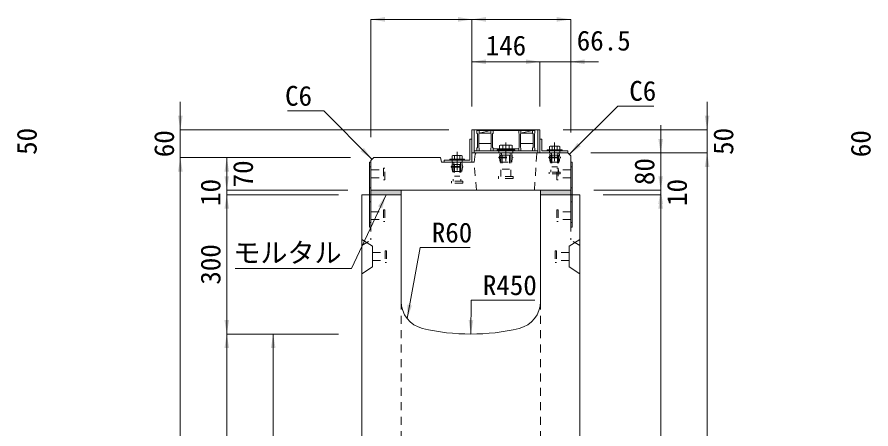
# Model space of a CAD drawing. Units: millimetres at full size. Extents: x -1934 to 78146, y -143454 to -112471.
# Drawn here: x 20921 to 22760, y -133042 to -132155 of the extents above; entities that cross this region are included whole.
import ezdxf
from ezdxf.enums import TextEntityAlignment as Align

# ---------------------------------------------------------------- set-up
doc = ezdxf.new("R2010")
doc.units = ezdxf.units.MM
doc.header["$LTSCALE"] = 23
for name, pattern in [('CHAIN', [18.5, 12, -1.5, 3.5, -1.5]), ('USER2', [1.35, 0.75, -0.6]), ('USER3', [1.35, 0.75, -0.6])]:
    doc.linetypes.add(name, pattern=pattern)
for name, color, linetype, lineweight in [('インサート', 92, 'USER2', 9), ('グレーチング', 7, 'Continuous', 9), ('ジョイント', 7, 'Continuous', 5), ('モルタル', 7, 'Continuous', 13), ('作業エリア', 11, 'Continuous', 13), ('受枠', 3, 'Continuous', 13), ('寸法線', 7, 'Continuous', 13), ('引出線', 4, 'Continuous', 13), ('本体', 2, 'Continuous', 13), ('ｲﾝｻｰﾄ', 3, 'USER3', 5)]:
    doc.layers.add(name, color=color, linetype=linetype, lineweight=lineweight)
doc.layers.add('ハッチング_モルタル', color=30, linetype='Continuous')
doc.styles.add('ＭＳ ゴシック', font='')
doc.styles.get('ＭＳ ゴシック').set_extended_font_data('MS Gothic')

# ---------------------------------------------------------------- blocks, each defined once
blk = doc.blocks.new('filled_arrow')
at = {"color": 0, "linetype": 'Continuous', "lineweight": -2}
blk.add_solid([(7.5, 1.25), (0, 0), (7.5, -1.25)], dxfattribs=at)

msp = doc.modelspace()

# ---------------------------------------------------------------- hatches: boundary and pattern name
at = {"layer": 'ハッチング_モルタル'}
for points in [[(21683.15, -132528.06), (21683.15, -132538.06), (21748.15, -132538.06), (21748.15, -132528.06)], [(22048.15, -132528.06), (22048.15, -132538.06), (22113.15, -132538.06), (22113.15, -132528.06)]]:
    msp.add_hatch(color=256, dxfattribs=at).paths.add_polyline_path(points)

# ---------------------------------------------------------------- linework, layer by layer
at = {"layer": 'インサート', "linetype": 'Continuous', "lineweight": 13}
for p, q in [((21961.66, -132431.26), (21959.8, -132432.11)), ((21959.8, -132432.11), (21959.8, -132441.26)), ((21985.64, -132431.26), (21961.66, -132431.26)), ((21985.64, -132431.26), (21987.5, -132432.11)), ((21987.5, -132432.11), (21987.5, -132441.26)), ((21987.5, -132441.26), (21959.8, -132441.26)), ((22069.17, -132433.26), (22067.7, -132434.11)), ((22067.7, -132434.11), (22067.7, -132441.26)), ((22067.7, -132441.26), (22089.6, -132441.26)), ((22069.17, -132433.26), (22088.13, -132433.26)), ((22088.13, -132433.26), (22089.6, -132434.11)), ((22089.6, -132434.11), (22089.6, -132441.26)), ((21859.17, -132453.26), (21857.7, -132454.11)), ((21857.7, -132454.11), (21857.7, -132461.26)), ((21857.7, -132461.26), (21879.6, -132461.26)), ((21859.17, -132453.26), (21878.13, -132453.26)), ((21878.13, -132453.26), (21879.6, -132454.11)), ((21879.6, -132454.11), (21879.6, -132461.26))]:
    msp.add_line(p, q, dxfattribs=at)
at = {"layer": 'インサート', "linetype": 'Continuous', "lineweight": 5}
for p, q in [((21966.73, -132432.11), (21966.73, -132441.26)), ((21980.58, -132432.11), (21980.58, -132441.26)), ((22073.18, -132434.11), (22073.18, -132441.26)), ((22084.13, -132434.11), (22084.13, -132441.26)), ((21863.18, -132454.11), (21863.18, -132461.26)), ((21874.13, -132454.11), (21874.13, -132461.26))]:
    msp.add_line(p, q, dxfattribs=at)
at = {"layer": 'インサート', "linetype": 'Continuous'}
for p, q in [((21992.65, -132441.26), (21954.65, -132441.26)), ((21954.65, -132441.26), (21954.65, -132443.56)), ((21992.65, -132443.56), (21954.65, -132443.56)), ((21992.65, -132441.26), (21992.65, -132443.56)), ((22062.65, -132441.26), (22094.65, -132441.26)), ((22062.65, -132441.26), (22062.65, -132443.56)), ((22062.65, -132443.56), (22094.65, -132443.56)), ((22094.65, -132441.26), (22094.65, -132443.56)), ((21852.65, -132461.26), (21884.65, -132461.26)), ((21852.65, -132461.26), (21852.65, -132463.56)), ((21852.65, -132463.56), (21884.65, -132463.56)), ((21884.65, -132461.26), (21884.65, -132463.56))]:
    msp.add_line(p, q, dxfattribs=at)
at = {"layer": 'インサート'}
for p, q in [((21959.9, -132457.31), (21961.15, -132448.06)), ((21961.15, -132448.06), (21986.15, -132448.06)), ((21964.2, -132448.06), (21964.2, -132453.06)), ((21964.65, -132441.26), (21964.65, -132443.56)), ((21982.65, -132441.26), (21982.65, -132443.56)), ((21983.1, -132448.06), (21983.1, -132453.06)), ((21987.4, -132457.31), (21986.15, -132448.06)), ((22067.4, -132457.31), (22068.65, -132448.06)), ((22068.65, -132448.06), (22088.65, -132448.06)), ((22071.53, -132448.06), (22071.53, -132453.06)), ((22071.65, -132441.26), (22071.65, -132443.56)), ((22085.65, -132441.26), (22085.65, -132443.56)), ((22085.78, -132448.06), (22085.78, -132453.06)), ((22089.9, -132457.31), (22088.65, -132448.06)), ((21857.4, -132477.31), (21858.65, -132468.06)), ((21858.65, -132468.06), (21878.65, -132468.06)), ((21861.53, -132468.06), (21861.53, -132473.06)), ((21861.65, -132461.26), (21861.65, -132463.56)), ((21875.65, -132461.26), (21875.65, -132463.56)), ((21875.78, -132468.06), (21875.78, -132473.06)), ((21879.9, -132477.31), (21878.65, -132468.06)), ((21958.65, -132457.31), (21988.65, -132457.31)), ((21958.65, -132457.31), (21958.65, -132458.81)), ((21958.65, -132458.81), (21988.65, -132458.81)), ((21959.9, -132458.81), (21961.15, -132468.06)), ((21961.15, -132468.06), (21986.15, -132468.06)), ((21962.75, -132453.06), (21984.55, -132453.06)), ((21962.75, -132453.06), (21962.75, -132498.56)), ((21965.65, -132453.06), (21965.65, -132483.06)), ((21981.65, -132453.06), (21981.65, -132483.06)), ((21984.55, -132453.06), (21984.55, -132498.56)), ((21987.4, -132458.81), (21986.15, -132468.06)), ((21988.65, -132457.31), (21988.65, -132458.81)), ((22066.15, -132457.31), (22091.15, -132457.31)), ((22066.15, -132457.31), (22066.15, -132458.81)), ((22066.15, -132458.81), (22091.15, -132458.81)), ((22067.4, -132458.81), (22068.65, -132468.06)), ((22068.65, -132468.06), (22088.65, -132468.06)), ((22070.4, -132453.06), (22086.9, -132453.06)), ((22070.4, -132453.06), (22070.4, -132489.06)), ((22072.65, -132453.06), (22072.65, -132478.06)), ((22084.65, -132453.06), (22084.65, -132478.06)), ((22086.9, -132453.06), (22086.9, -132489.06)), ((22089.9, -132458.81), (22088.65, -132468.06)), ((22091.15, -132457.31), (22091.15, -132458.81)), ((21683.15, -132484.56), (21710.15, -132484.56)), ((21683.15, -132484.56), (21683.15, -132501.56)), ((21713.15, -132480.56), (21710.15, -132480.56)), ((21710.15, -132480.56), (21710.15, -132505.56)), ((21713.15, -132505.56), (21713.15, -132480.56)), ((21856.15, -132477.31), (21881.15, -132477.31)), ((21856.15, -132477.31), (21856.15, -132478.81)), ((21856.15, -132478.81), (21881.15, -132478.81)), ((21857.4, -132478.81), (21858.65, -132488.06)), ((21860.4, -132473.06), (21876.9, -132473.06)), ((21860.4, -132473.06), (21860.4, -132509.06)), ((21862.65, -132473.06), (21862.65, -132498.06)), ((21874.65, -132473.06), (21874.65, -132498.06)), ((21876.9, -132473.06), (21876.9, -132509.06)), ((21879.9, -132478.81), (21878.65, -132488.06)), ((21881.15, -132477.31), (21881.15, -132478.81)), ((21965.65, -132483.06), (21981.65, -132483.06)), ((22072.65, -132478.06), (22084.65, -132478.06)), ((22083.15, -132480.56), (22086.15, -132480.56)), ((22083.15, -132505.56), (22083.15, -132480.56)), ((22086.15, -132480.56), (22086.15, -132505.56)), ((22113.15, -132484.56), (22086.15, -132484.56)), ((22113.15, -132484.56), (22113.15, -132501.56)), ((21683.15, -132501.56), (21710.15, -132501.56)), ((21710.15, -132505.56), (21713.15, -132505.56)), ((21858.65, -132488.06), (21878.65, -132488.06)), ((21862.65, -132498.06), (21874.65, -132498.06)), ((21957.65, -132503.06), (21957.65, -132498.56)), ((21989.65, -132498.56), (21957.65, -132498.56)), ((21989.65, -132503.06), (21957.65, -132503.06)), ((21989.65, -132498.56), (21989.65, -132503.06)), ((22066.65, -132493.06), (22066.65, -132489.06)), ((22090.65, -132489.06), (22066.65, -132489.06)), ((22090.65, -132493.06), (22066.65, -132493.06)), ((22086.15, -132505.56), (22083.15, -132505.56)), ((22113.15, -132501.56), (22086.15, -132501.56)), ((22090.65, -132489.06), (22090.65, -132493.06)), ((21856.65, -132513.06), (21856.65, -132509.06)), ((21880.65, -132509.06), (21856.65, -132509.06)), ((21880.65, -132513.06), (21856.65, -132513.06)), ((21880.65, -132509.06), (21880.65, -132513.06))]:
    msp.add_line(p, q, dxfattribs=at)
at = {"layer": 'インサート', "linetype": 'Continuous', "lineweight": 5}
for centre, radius, start, end in [((21963.26, -132438.76), 7.5, 62.50883, 117.49117), ((21973.65, -132460), 28.73, 76.05376, 103.94624), ((21984.04, -132438.76), 7.5, 62.50883, 117.49117), ((22070.44, -132438.11), 4.85, 55.61575, 124.38425), ((22078.65, -132451.38), 18.12, 72.41205, 107.58795), ((22086.86, -132438.11), 4.85, 55.61575, 124.38425), ((21860.44, -132458.11), 4.85, 55.61575, 124.38425), ((21868.65, -132471.38), 18.12, 72.41205, 107.58795), ((21876.86, -132458.11), 4.85, 55.61575, 124.38425)]:
    msp.add_arc(centre, radius, start, end, dxfattribs=at)
at = {"layer": 'グレーチング'}
for p, q in [((21911.15, -132399.56), (21911.15, -132405.56)), ((21911.15, -132399.56), (22036.15, -132399.56)), ((21911.15, -132405.56), (21912.15, -132406.56)), ((21912.15, -132406.56), (21912.15, -132436.56)), ((21916.15, -132405.56), (21915.15, -132406.56)), ((21915.15, -132406.56), (21915.15, -132436.56)), ((21916.15, -132399.56), (21916.15, -132405.56)), ((21916.15, -132405.56), (21941.15, -132399.56)), ((21916.15, -132405.56), (21941.15, -132405.56)), ((21941.15, -132399.56), (21941.15, -132405.56)), ((21941.15, -132405.56), (21942.15, -132406.56)), ((21942.15, -132406.56), (21942.15, -132436.56)), ((21946.15, -132405.56), (21945.15, -132406.56)), ((21945.15, -132406.56), (21945.15, -132436.56)), ((21946.15, -132399.56), (21946.15, -132405.56)), ((22001.15, -132399.56), (22001.15, -132405.56)), ((22001.15, -132405.56), (22002.15, -132406.56)), ((22002.15, -132406.56), (22002.15, -132436.56)), ((22006.15, -132405.56), (22005.15, -132406.56)), ((22005.15, -132406.56), (22005.15, -132436.56)), ((22006.15, -132405.56), (22031.15, -132399.56)), ((22006.15, -132399.56), (22006.15, -132405.56)), ((22006.15, -132405.56), (22031.15, -132405.56)), ((22031.15, -132399.56), (22031.15, -132405.56)), ((22031.15, -132405.56), (22032.15, -132406.56)), ((22032.15, -132406.56), (22032.15, -132436.56)), ((22036.15, -132405.56), (22035.15, -132406.56)), ((22035.15, -132406.56), (22035.15, -132436.56)), ((22036.15, -132399.56), (22036.15, -132405.56)), ((21942.15, -132427.56), (21915.15, -132427.56)), ((22032.15, -132427.56), (22005.15, -132427.56)), ((21911.15, -132437.56), (21912.15, -132436.56)), ((21911.15, -132443.56), (21911.15, -132437.56)), ((21911.15, -132443.56), (21916.15, -132443.56)), ((21916.15, -132437.56), (21915.15, -132436.56)), ((21916.15, -132443.56), (21916.15, -132437.56)), ((21941.15, -132437.56), (21942.15, -132436.56)), ((21941.15, -132443.56), (21941.15, -132437.56)), ((21941.15, -132443.56), (21946.15, -132443.56)), ((21946.15, -132437.56), (21945.15, -132436.56)), ((21946.15, -132443.56), (21946.15, -132437.56)), ((22001.15, -132439.06), (21946.15, -132439.06)), ((22001.15, -132437.56), (22002.15, -132436.56)), ((22001.15, -132443.56), (22001.15, -132437.56)), ((22001.15, -132443.56), (22006.15, -132443.56)), ((22006.15, -132437.56), (22005.15, -132436.56)), ((22006.15, -132443.56), (22006.15, -132437.56)), ((22031.15, -132437.56), (22032.15, -132436.56)), ((22031.15, -132443.56), (22031.15, -132437.56)), ((22031.15, -132443.56), (22036.15, -132443.56)), ((22036.15, -132437.56), (22035.15, -132436.56)), ((22036.15, -132443.56), (22036.15, -132437.56))]:
    msp.add_line(p, q, dxfattribs=at)
at = {"layer": 'ジョイント'}
for p, q in [((21679.95, -132468.06), (21683.15, -132468.06)), ((21679.95, -132468.06), (21679.95, -132608.06)), ((21683.15, -132468.06), (21683.15, -132608.06)), ((22113.15, -132468.06), (22116.35, -132468.06)), ((22113.15, -132468.06), (22113.15, -132608.06)), ((22116.35, -132468.06), (22116.35, -132608.06)), ((21679.95, -132608.06), (21683.15, -132608.06)), ((22113.15, -132608.06), (22116.35, -132608.06))]:
    msp.add_line(p, q, dxfattribs=at)
at = {"layer": 'ジョイント', "linetype": 'USER2'}
for p, q in [((21679.95, -132478.06), (21683.15, -132478.06)), ((22113.15, -132478.06), (22116.35, -132478.06)), ((21679.95, -132523.06), (21683.15, -132523.06)), ((22113.15, -132523.06), (22116.35, -132523.06)), ((21679.95, -132553.06), (21683.15, -132553.06)), ((22113.15, -132553.06), (22116.35, -132553.06)), ((21679.95, -132598.06), (21683.15, -132598.06)), ((22113.15, -132598.06), (22116.35, -132598.06))]:
    msp.add_line(p, q, dxfattribs=at)
at = {"layer": 'モルタル'}
for points in [[(21683.15, -132528.06), (21748.15, -132528.06), (21748.15, -132538.06), (21683.15, -132538.06)], [(22048.15, -132528.06), (22113.15, -132528.06), (22113.15, -132538.06), (22048.15, -132538.06)]]:
    msp.add_lwpolyline(points, close=True, dxfattribs=at)
at = {"layer": '作業エリア'}
for p, q in [((21907.77, -132450.62), (21908.15, -132448.06)), ((21908.15, -132448.06), (21910.73, -132448.06)), ((21830.69, -132458.06), (21833.15, -132458.06)), ((21833.15, -132458.06), (21833.63, -132460.48))]:
    msp.add_line(p, q, dxfattribs=at)
at = {"layer": '受枠'}
for p, q in [((21900.65, -132398.06), (22046.65, -132398.06)), ((21900.65, -132398.06), (21900.65, -132448.06)), ((21905.15, -132398.06), (21905.15, -132448.06)), ((22042.15, -132398.06), (22042.15, -132448.06)), ((22046.65, -132398.06), (22046.65, -132448.06)), ((21896.15, -132463.56), (21896.15, -132418.06)), ((21896.15, -132418.06), (21900.65, -132418.06)), ((21900.65, -132418.06), (21900.65, -132468.06)), ((22051.15, -132418.06), (22046.65, -132418.06)), ((22051.15, -132443.56), (22051.15, -132418.06)), ((21900.65, -132448.06), (22046.65, -132448.06)), ((21905.15, -132443.56), (22042.15, -132443.56)), ((22046.65, -132448.06), (22106.65, -132448.06)), ((22106.65, -132443.56), (22051.15, -132443.56)), ((22106.65, -132448.06), (22106.65, -132443.56)), ((21840.65, -132468.06), (21840.65, -132463.56)), ((21840.65, -132463.56), (21896.15, -132463.56)), ((21900.65, -132468.06), (21840.65, -132468.06))]:
    msp.add_line(p, q, dxfattribs=at)
at = {"layer": '受枠', "linetype": 'CHAIN'}
for p, q in [((21973.65, -132425.81), (21973.65, -132465.81)), ((22078.65, -132425.81), (22078.65, -132465.81)), ((21868.65, -132445.81), (21868.65, -132485.81))]:
    msp.add_line(p, q, dxfattribs=at)
at = {"layer": '受枠', "linetype": 'USER2'}
for p, q in [((21958.65, -132443.56), (21958.65, -132448.06)), ((21988.65, -132443.56), (21988.65, -132448.06)), ((22067.65, -132443.56), (22067.65, -132448.06)), ((22089.65, -132443.56), (22089.65, -132448.06)), ((21857.65, -132463.56), (21857.65, -132468.06)), ((21879.65, -132463.56), (21879.65, -132468.06))]:
    msp.add_line(p, q, dxfattribs=at)
at = {"layer": '寸法線'}
for p, q in [((21683.15, -132160.39), (21900.65, -132160.39)), ((21683.15, -132414.06), (21683.15, -132160.39)), ((21900.65, -132348.06), (21900.65, -132160.39)), ((21900.65, -132160.39), (22113.15, -132160.39)), ((21900.65, -132348.06), (21900.65, -132160.39)), ((22113.15, -132404.06), (22113.15, -132160.39)), ((21900.65, -132251.61), (22046.65, -132251.61)), ((21900.65, -132348.06), (21900.65, -132251.61)), ((21986.65, -132251.61), (22173.15, -132251.61)), ((22046.65, -132348.06), (22046.65, -132251.61)), ((22046.65, -132348.06), (22046.65, -132251.61)), ((22113.15, -132404.06), (22113.15, -132251.61)), ((21272.59, -132518.06), (21272.59, -132338.06)), ((22406.91, -132508.06), (22406.91, -132338.06)), ((22306.91, -132588.06), (22306.91, -132388.06)), ((21850.65, -132398.06), (21272.59, -132398.06)), ((22096.65, -132398.06), (22406.91, -132398.06)), ((22156.65, -132448.06), (22306.91, -132448.06)), ((22156.65, -132448.06), (22406.91, -132448.06)), ((22157.15, -132448.06), (22406.91, -132448.06)), ((22406.91, -133788.06), (22406.91, -132448.06)), ((21639.15, -132458.06), (21272.59, -132458.06)), ((21272.59, -133788.06), (21272.59, -132458.06)), ((21639.15, -132458.06), (21272.59, -132458.06)), ((21372.58, -132528.06), (21372.58, -132458.06)), ((21639.15, -132458.06), (21372.58, -132458.06)), ((21372.58, -132598.06), (21372.58, -132468.06)), ((22306.91, -132468.06), (22306.91, -132598.06)), ((21633.15, -132528.06), (21372.58, -132528.06)), ((21633.15, -132528.06), (21372.58, -132528.06)), ((21613.15, -132538.06), (21372.58, -132538.06)), ((21372.59, -132538.06), (21372.59, -132838.06)), ((21613.15, -132538.06), (21372.59, -132538.06)), ((22163.15, -132528.06), (22306.91, -132528.06)), ((22163.15, -132528.06), (22306.91, -132528.06)), ((22183.15, -132538.06), (22306.91, -132538.06)), ((22183.15, -132538.06), (22306.91, -132538.06)), ((22306.91, -133788.06), (22306.91, -132538.06)), ((21372.59, -133788.06), (21372.59, -132838.06)), ((21613.15, -132838.06), (21372.59, -132838.06)), ((21613.15, -132838.06), (21372.59, -132838.06)), ((21472.59, -132838.06), (21472.59, -133688.06)), ((21613.15, -132838.06), (21472.59, -132838.06))]:
    msp.add_line(p, q, dxfattribs=at)
at = {"layer": '引出線'}
for points in [[(21685.43, -132461.78), (21581.26, -132357.61), (21503.27, -132357.61)], [(22110.15, -132451.06), (22214.32, -132346.9), (22292.31, -132346.9)], [(21715.65, -132538.06), (21641.26, -132697.01), (21390.35, -132697.01)], [(21761.08, -132804.75), (21789.07, -132651.96), (21896.76, -132651.96)], [(21898.15, -132838.06), (21898.94, -132765.34), (22035.87, -132765.34)]]:
    msp.add_lwpolyline(points, dxfattribs=at)
at = {"layer": '本体'}
for p, q in [((21907.77, -132450.62), (21905.15, -132468.06)), ((21910.73, -132448.06), (22107.15, -132448.06)), ((22107.15, -132448.06), (22113.15, -132454.06)), ((21683.15, -132464.06), (21689.15, -132458.06)), ((21683.15, -132464.06), (21683.15, -132528.06)), ((21689.15, -132458.06), (21830.69, -132458.06)), ((21833.63, -132460.48), (21835.15, -132468.06)), ((21835.15, -132468.06), (21905.15, -132468.06)), ((22113.15, -132454.06), (22113.15, -132528.06)), ((21683.15, -132528.06), (22113.15, -132528.06)), ((21683.15, -132538.06), (21748.15, -132538.06)), ((22048.15, -132538.06), (22113.15, -132538.06))]:
    msp.add_line(p, q, dxfattribs=at)
at = {"layer": '本体', "linetype": 'USER2', "lineweight": 15}
for p, q in [((22035.15, -132528.06), (22040.15, -132448.06)), ((21910.15, -132528.06), (21905.15, -132468.06))]:
    msp.add_line(p, q, dxfattribs=at)
at = {"layer": '本体', "lineweight": 20}
for p, q in [((21663.15, -132538.06), (21663.15, -133788.06)), ((21748.15, -132538.06), (21663.15, -132538.06)), ((21748.15, -132767.54), (21748.15, -132538.06)), ((22048.15, -132767.54), (22048.15, -132538.06)), ((22133.15, -132538.06), (22048.15, -132538.06)), ((22133.15, -133788.06), (22133.15, -132538.06))]:
    msp.add_line(p, q, dxfattribs=at)
at = {"layer": '本体', "linetype": 'USER3', "lineweight": 5}
for p, q in [((21683.15, -132538.06), (21683.15, -132635.07)), ((22113.15, -132538.06), (22113.15, -132635.07)), ((21663.15, -132647.57), (21683.15, -132635.07)), ((22133.15, -132647.57), (22113.15, -132635.07))]:
    msp.add_line(p, q, dxfattribs=at)
at = {"layer": '本体', "lineweight": 5}
for p, q in [((21663.15, -132634.07), (21686.35, -132648.57)), ((22133.15, -132634.07), (22109.95, -132648.57)), ((21686.35, -132648.57), (21686.35, -132693.57)), ((22109.95, -132648.57), (22109.95, -132693.57)), ((21663.15, -132708.07), (21686.35, -132693.57)), ((22133.15, -132708.07), (22109.95, -132693.57))]:
    msp.add_line(p, q, dxfattribs=at)
at = {"layer": '本体', "linetype": 'USER3', "lineweight": 9}
for p, q in [((21748.15, -132767.54), (21748.15, -133688.06)), ((22048.15, -132767.54), (22048.15, -133688.06))]:
    msp.add_line(p, q, dxfattribs=at)
at = {"layer": '本体'}
for centre, start, end in [((21910.73, -132451.06), 90, 171.46923), ((21830.69, -132461.06), 11.30993, 90)]:
    msp.add_arc(centre, 3, start, end, dxfattribs=at)
at = {"layer": '本体', "lineweight": 20}
for centre, radius, start, end in [((21808.15, -132767.54), 60, 180, 256.65776), ((21988.15, -132767.54), 60, 283.34229, 0), ((21898.15, -132388.06), 450, 256.65776, 283.34229)]:
    msp.add_arc(centre, radius, start, end, dxfattribs=at)
at = {"layer": 'ｲﾝｻｰﾄ'}
for p, q in [((21683.15, -132574.56), (21710.15, -132574.56)), ((21710.15, -132570.56), (21710.15, -132595.56)), ((21710.15, -132570.56), (21713.15, -132570.56)), ((21713.15, -132570.56), (21713.15, -132595.56)), ((22083.15, -132570.56), (22083.15, -132595.56)), ((22086.15, -132570.56), (22083.15, -132570.56)), ((22086.15, -132570.56), (22086.15, -132595.56)), ((22113.15, -132574.56), (22086.15, -132574.56)), ((21683.15, -132591.56), (21710.15, -132591.56)), ((21710.15, -132595.56), (21713.15, -132595.56)), ((22086.15, -132595.56), (22083.15, -132595.56)), ((22113.15, -132591.56), (22086.15, -132591.56)), ((21686.35, -132662.57), (21713.35, -132662.57)), ((21686.35, -132662.57), (21686.35, -132679.57)), ((21713.35, -132658.57), (21713.35, -132683.57)), ((21713.35, -132658.57), (21716.35, -132658.57)), ((21716.35, -132658.57), (21716.35, -132683.57)), ((22079.95, -132658.57), (22079.95, -132683.57)), ((22082.95, -132658.57), (22079.95, -132658.57)), ((22082.95, -132658.57), (22082.95, -132683.57)), ((22109.95, -132662.57), (22082.95, -132662.57)), ((22109.95, -132662.57), (22109.95, -132679.57)), ((21686.35, -132679.57), (21713.35, -132679.57)), ((21713.35, -132683.57), (21716.35, -132683.57)), ((22082.95, -132683.57), (22079.95, -132683.57)), ((22109.95, -132679.57), (22082.95, -132679.57))]:
    msp.add_line(p, q, dxfattribs=at)

# ---------------------------------------------------------------- block references
at = {"layer": '寸法線', "xscale": 4, "yscale": 4}
for p in [(21683.15, -132160.39), (21900.65, -132160.39), (21900.65, -132251.61), (22113.15, -132251.61)]:
    msp.add_blockref('filled_arrow', p, dxfattribs=at)
for p, rotation in [((21900.65, -132160.39), 180), ((22113.15, -132160.39), 180), ((22046.65, -132251.61), 180), ((22046.65, -132251.61), 180), ((21272.59, -132398.06), 90), ((22406.91, -132398.06), 90), ((22306.91, -132448.06), 90), ((22406.91, -132448.06), 270), ((22406.91, -132448.06), 270), ((21272.59, -132458.06), 270), ((21272.59, -132458.06), 270), ((21372.58, -132458.06), 270), ((21372.58, -132528.06), 90), ((21372.58, -132528.06), 90), ((22306.91, -132528.06), 90), ((21372.58, -132538.06), 270), ((21372.59, -132538.06), 270), ((22306.91, -132528.06), 270), ((22306.91, -132538.06), 270), ((22306.91, -132538.06), 270), ((21372.59, -132838.06), 90), ((21372.59, -132838.06), 270), ((21472.59, -132838.06), 270)]:
    msp.add_blockref('filled_arrow', p, dxfattribs=dict(at, rotation=rotation))
at = {"layer": '引出線', "xscale": 4, "yscale": 4}
for p, rotation in [((22110.15, -132451.06), 45), ((21685.43, -132461.78), 135), ((21715.65, -132538.06), 244.9), ((21761.08, -132804.75), 79.6), ((21898.15, -132838.06), 89.4)]:
    msp.add_blockref('filled_arrow', p, dxfattribs=dict(at, rotation=rotation))

# ---------------------------------------------------------------- texts
at = {"layer": '寸法線', "style": 'ＭＳ ゴシック'}
for s, p in [('66.5', (22184.32, -132206.08)), ('146', (21973.65, -132216.61))]:
    msp.add_text(s, height=42.72, dxfattribs=at).set_placement(p, align=Align.MIDDLE_CENTER)
for s, p in [('50', (20941.91, -132423.06)), ('60', (21237.59, -132428.06)), ('50', (22441.91, -132423.06)), ('60', (22737.59, -132428.06)), ('70', (21407.58, -132493.06)), ('80', (22271.91, -132488.06)), ('10', (21337.58, -132533.06)), ('10', (22341.91, -132533.06)), ('300', (21337.59, -132688.06))]:
    msp.add_text(s, height=42.72, rotation=90, dxfattribs=at).set_placement(p, align=Align.MIDDLE_CENTER)
at = {"layer": '引出線', "style": 'ＭＳ ゴシック'}
msp.add_text('C6', height=42.72, dxfattribs=at).set_placement((21556.26, -132303.61), align=Align.TOP_RIGHT)
for s, p in [('C6', (22239.32, -132292.9)), ('R60', (21814.07, -132597.96)), ('R450', (21923.94, -132711.34))]:
    msp.add_text(s, height=42.72, dxfattribs=at).set_placement(p, align=Align.TOP_LEFT)
msp.add_text('モルタル', height=42.72, dxfattribs=at).set_placement((21503.3, -132641.41), align=Align.TOP_CENTER)

doc.saveas('drawing.dxf')
